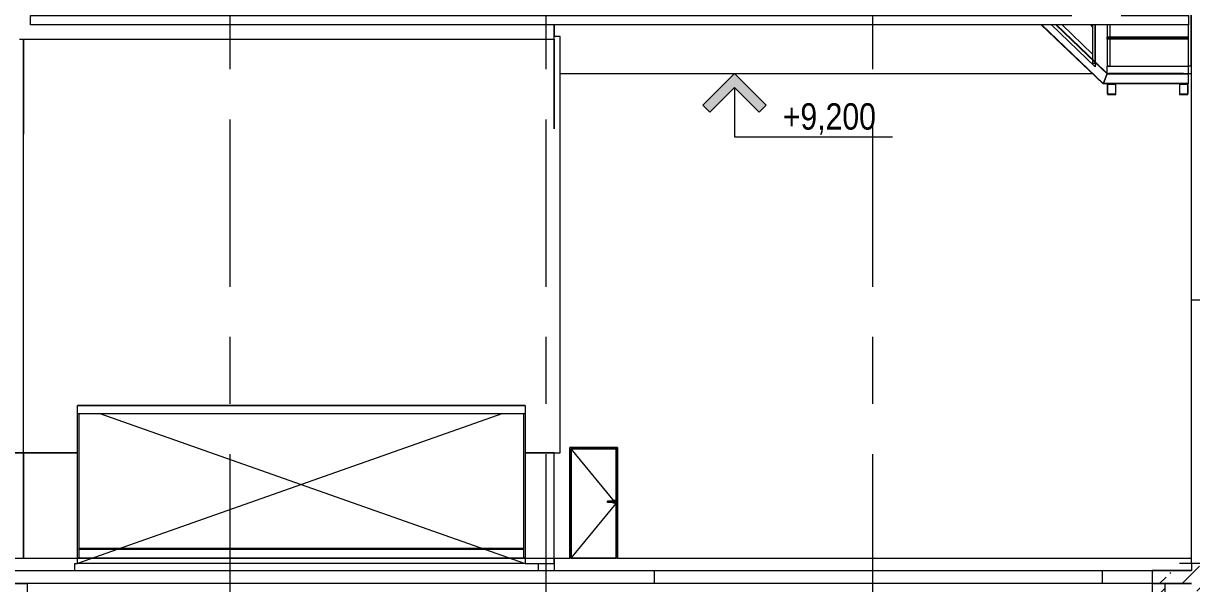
# Model space of a CAD drawing. Header units: millimetres. Extents: x 51154 to 151340, y -24069 to 30962.
# Drawn here: x 82007 to 104182, y -480 to 10150 of the extents above; entities that cross this region are included whole.
import ezdxf

# ---------------------------------------------------------------- set-up
doc = ezdxf.new("R2010")
doc.units = ezdxf.units.MM
doc.linetypes.add('Осевые', pattern=[6350, 1270, -952.5, 3175, -952.5])
for name, color, linetype, lineweight in [('Балясины', 7, 'Continuous', 9), ('Высотные отметки', 7, 'Continuous', 9), ('Двери', 7, 'Continuous', 9), ('Каркас несущий', 7, 'Continuous', 9), ('Каркас_Импост', 7, 'Continuous', 9), ('Обобщенные модели', 7, 'Continuous', 9), ('Обобщенные модели-1', 7, 'Continuous', 18), ('Общие ребра', 7, 'Continuous', 9), ('Ограждение', 7, 'Continuous', 9), ('Отметка проема', 7, 'Continuous', 9), ('Панель', 7, 'Continuous', 9), ('Перекрытия', 7, 'Continuous', 9), ('Поручни', 7, 'Continuous', 9), ('Специальное оборудование', 7, 'Continuous', 9), ('Стены', 7, 'Continuous', 9), ('Структура _1_', 7, 'Continuous', 18), ('Штриховка разреза-2', 7, 'Continuous', 9), ('Элементы узлов', 7, 'Continuous', 9)]:
    doc.layers.add(name, color=color, linetype=linetype, lineweight=lineweight)
doc.layers.add('Оси-3', color=7, linetype='Осевые', lineweight=9, true_color=0xaaaaaa)
doc.styles.add('Arial Narrow', font='ARIALN.TTF', dxfattribs={"height": 500})
pattern_1 = [(45, (99498.54, 6475), (-424.264, 424.264), [600, -100, 20, -100]), (45, (99498.54, 6899), (-424.264, 424.264), [])]

# ---------------------------------------------------------------- blocks, each defined once
blk = doc.blocks.new('Швеллеры стальные горячекатанные ГОСТ 8240-97_П_ - 18П-583039-Разрез 1-1')
at = {"layer": 'Каркас несущий'}
for p, q in [((82142, 10120), (82142, 10300)), ((82142, 10300), (101907, 10300)), ((82142, 10296), (82142, 10293)), ((82142, 10289), (82142, 10282)), ((102847, 10300), (104122, 10300)), ((104122, 10300), (104122, 10120)), ((104122, 10293), (104122, 10296)), ((104122, 10282), (104122, 10289)), ((82142, 10138), (82142, 10129)), ((82142, 10127), (82142, 10124)), ((104122, 10120), (82142, 10120)), ((104122, 10129), (104122, 10138)), ((104122, 10124), (104122, 10127))]:
    blk.add_line(p, q, dxfattribs=at)
blk = doc.blocks.new('Швеллеры стальные гнутые равнополочные  ГОСТ 8278-83_Гн_ - Гн200x80x5-587987-Разрез 1-1')
at = {"layer": 'Каркас несущий'}
for p, q in [((103952, 8993), (103952, 8807)), ((103957, 8812), (103957, 8988)), ((104032, 9000), (103959, 9000)), ((103964, 8995), (104032, 8995)), ((104032, 8995), (104032, 9000)), ((103959, 8800), (104032, 8800)), ((104032, 8805), (103964, 8805)), ((104032, 8800), (104032, 8805))]:
    blk.add_line(p, q, dxfattribs=at)
for centre, start, end in [((103959, 8993), 90, 180), ((103964, 8988), 90, 180), ((103959, 8807), 180, 270), ((103964, 8812), 180, 270)]:
    blk.add_arc(centre, 7, start, end, dxfattribs=at)
blk = doc.blocks.new('Швеллеры стальные гнутые равнополочные  ГОСТ 8278-83_Гн_ - Гн200x80x5-587953-Разрез 1-1')
at = {"layer": 'Каркас несущий'}
for p, q in [((104032, 9000), (104032, 8995)), ((104105, 9000), (104032, 9000)), ((104032, 8995), (104100, 8995)), ((104107, 8988), (104107, 8812)), ((104112, 8807), (104112, 8993)), ((104100, 8805), (104032, 8805)), ((104032, 8805), (104032, 8800)), ((104032, 8800), (104105, 8800))]:
    blk.add_line(p, q, dxfattribs=at)
for centre, start, end in [((104100, 8988), 0, 90), ((104105, 8993), 0, 90), ((104100, 8812), 270, 0), ((104105, 8807), 270, 0)]:
    blk.add_arc(centre, 7, start, end, dxfattribs=at)
blk = doc.blocks.new('Ограждение - 50х5-6021195-Разрез 1-1')
at = {"layer": 'Балясины'}
for p, q in [((101132, 11652), (101132, 11187)), ((101132, 11652), (101132, 11187)), ((101177, 11652), (101177, 11187)), ((101182, 11652), (101182, 11187)), ((101132, 11152), (101132, 10635)), ((101132, 11152), (101132, 10635)), ((101177, 11152), (101177, 10635)), ((101182, 11152), (101182, 10635))]:
    blk.add_line(p, q, dxfattribs=at)
blk = doc.blocks.new('Ограждение - 50х5-V50-Разрез 1-1')
at = {"layer": 'Балясины'}
for p, q in [((102302, 10120), (102302, 9466)), ((102302, 10120), (102302, 9466)), ((102347, 10120), (102347, 9386)), ((102352, 10120), (102352, 9386)), ((102302, 9454), (102302, 9386)), ((102302, 9454), (102302, 9386)), ((102303, 9386), (102302, 9386)), ((102341, 9386), (102303, 9386)), ((102347, 9386), (102341, 9386)), ((102348, 9386), (102347, 9386)), ((102352, 9386), (102348, 9386))]:
    blk.add_line(p, q, dxfattribs=at)
blk = doc.blocks.new('Ограждение - Ограждение-611397-Разрез 1-1')
at = {"layer": 'Поручни'}
for p, q in [((101182, 11634), (101182, 11652)), ((101182, 11631), (101647, 11187)), ((101647, 11187), (101182, 11631)), ((101226, 11651), (101713, 11187)), ((101720, 11187), (101233, 11651)), ((101197, 11187), (101182, 11202)), ((101182, 11187), (101182, 11198)), ((101725, 10635), (101182, 11152)), ((101777, 10635), (101234, 11152)), ((101685, 11152), (101922, 10926)), ((101922, 10926), (101685, 11152)), ((101750, 11152), (101922, 10988)), ((101922, 10995), (101757, 11152)), ((102087, 10838), (102085, 10840)), ((102085, 10833), (102087, 10831)), ((102300, 10635), (102130, 10797)), ((102130, 10790), (102293, 10635)), ((102130, 10728), (102228, 10635)), ((102228, 10635), (102130, 10728)), ((101217, 10408), (101207, 10418)), ((101330, 10300), (101288, 10340)), ((101533, 10300), (101491, 10340)), ((102352, 9327), (101519, 10120)), ((102303, 9567), (101722, 10120)), ((102303, 10085), (102266, 10120)), ((102348, 10042), (102345, 10044)), ((102348, 10091), (102346, 10093)), ((102352, 10083), (102352, 10066)), ((102352, 10060), (102352, 10043)), ((102352, 9521), (102352, 9419)), ((102352, 9406), (102352, 9327))]:
    blk.add_line(p, q, dxfattribs=at)
for name in ['Ограждение - 50х5-6021195-Разрез 1-1', 'Ограждение - 50х5-V50-Разрез 1-1']:
    blk.add_blockref(name, (0, 0))
blk = doc.blocks.new('Ограждение - 50х5-V51-Разрез 1-1')
at = {"layer": 'Балясины'}
for p, q in [((104115, 10390), (104165, 10390)), ((104115, 10390), (104115, 10300)), ((104165, 10390), (104165, 9335)), ((104115, 10120), (104115, 9335)), ((104165, 9335), (104115, 9335))]:
    blk.add_line(p, q, dxfattribs=at)
blk = doc.blocks.new('Ограждение - 50х5-V52-Разрез 1-1')
at = {"layer": 'Балясины'}
for p, q in [((102580, 10120), (102580, 9335)), ((102630, 10120), (102630, 9887)), ((102630, 9852), (102630, 9335)), ((102630, 9335), (102580, 9335))]:
    blk.add_line(p, q, dxfattribs=at)
blk = doc.blocks.new('Ограждение - Ограждение-613571-Разрез 1-1')
at = {"layer": 'Поручни'}
for p, q in [((103952, 10400), (103937, 10400)), ((103952, 10350), (103937, 10350)), ((104107, 10400), (103957, 10400)), ((104107, 10350), (103957, 10350)), ((104115, 10400), (104112, 10400)), ((104115, 10350), (104112, 10350)), ((104115, 10400), (104115, 10350)), ((102580, 9870), (102580, 9887)), ((104115, 9887), (102580, 9887)), ((102580, 9852), (102580, 9870)), ((102580, 9870), (104115, 9870)), ((104115, 9852), (102580, 9852)), ((104115, 9887), (104115, 9870)), ((104115, 9870), (104115, 9852)), ((102580, 9195), (102580, 9335)), ((102580, 9335), (104115, 9335)), ((104115, 9335), (104115, 9195)), ((104115, 9195), (102580, 9195))]:
    blk.add_line(p, q, dxfattribs=at)
for name in ['Ограждение - 50х5-V51-Разрез 1-1', 'Ограждение - 50х5-V52-Разрез 1-1']:
    blk.add_blockref(name, (0, 0))
blk = doc.blocks.new('Дверь - Однопольная - ДВ2__21х9-V124-Разрез 1-1')
at = {"layer": 'Двери'}
for p, q in [((93087, 1083), (93087, 1068)), ((93087, 1083), (93213, 1083)), ((93087, 1083), (93087, 1068)), ((93213, 1068), (93087, 1068)), ((93208, 1083), (93093, 1083)), ((93093, 1068), (93208, 1068)), ((93193, 1098), (93193, 1083)), ((93238, 1098), (93193, 1098)), ((93193, 1068), (93193, 1053)), ((93193, 1053), (93238, 1053)), ((93213, 1083), (93213, 1068)), ((93213, 1083), (93223, 1083)), ((93213, 1083), (93213, 1068)), ((93223, 1068), (93213, 1068)), ((93223, 1068), (93223, 1083)), ((93223, 1083), (93223, 1068)), ((93238, 1053), (93238, 1098))]:
    blk.add_line(p, q, dxfattribs=at)
at = {"layer": 'Каркас_Импост'}
for p, q in [((92382, 0), (92382, 2100)), ((93282, 2100), (92382, 2100)), ((92402, 0), (92402, 2080)), ((92402, 2080), (93262, 2080)), ((93262, 2080), (92402, 2080)), ((92402, 0), (92402, 2080)), ((93262, 2080), (93262, 0)), ((93262, 0), (93262, 2080)), ((93282, 0), (93282, 2100)), ((92402, 0), (92382, 0)), ((92412, 0), (92402, 0)), ((93262, 0), (93252, 0)), ((93282, 0), (93262, 0))]:
    blk.add_line(p, q, dxfattribs=at)
at = {"layer": 'Панель'}
for p, q in [((93261, 2079), (92403, 2079)), ((92403, 2079), (92403, 0)), ((93261, 0), (93261, 2079)), ((92403, 0), (93261, 0))]:
    blk.add_line(p, q, dxfattribs=at)
at = {"layer": 'Элементы узлов'}
for p, q in [((93261, 1040), (92403, 2079)), ((92403, 0), (93261, 1040))]:
    blk.add_line(p, q, dxfattribs=at)
blk = doc.blocks.new('Обобщенные модели 58 - Обобщенные модели 58-2068485-Разрез 1-1')
at = {"layer": 'Обобщенные модели'}
h = blk.add_hatch(dxfattribs=at)
h.set_pattern_fill('FP_9', color=256, style=0, pattern_type=2)
h.set_pattern_definition([(45, (99498.54, 6475), (168.38, 617.393), [793.75, -158.75, 6.706, -152.044])])
h.paths.add_polyline_path([(103682, -1250), (103682, -480), (103433, -480), (103433, -1250)], flags=0)
for p, q in [((103682, -480), (103433, -480)), ((103433, -1250), (103682, -1250))]:
    blk.add_line(p, q, dxfattribs=at)
at = {"layer": 'Обобщенные модели-1'}
for p, q in [((103433, -480), (103433, -1250)), ((103682, -1250), (103682, -480))]:
    blk.add_line(p, q, dxfattribs=at)
blk = doc.blocks.new('M_Дверь-Проем - 8500 x 3000 mm-7287361-Разрез 1-1')
at = {"layer": 'Отметка проема'}
for p, q in [((91107, 2750), (83032, -100)), ((83457, 2750), (91532, -100))]:
    blk.add_line(p, q, dxfattribs=at)
blk = doc.blocks.new('АР_ОБ_Штора противодымная - Штора противопожарная ПШ7_1-8207433-Разрез 1-1')
at = {"layer": 'Специальное оборудование'}
for p, q in [((83032, 2750), (83032, 2900)), ((91532, 2900), (83032, 2900)), ((83032, 2752), (83032, 2898)), ((91532, 2900), (91532, 2750)), ((91532, 2898), (91532, 2752)), ((83032, 2750), (83064, 2750)), ((83032, 0), (83032, 2750)), ((83032, 2750), (91532, 2750)), ((83032, 2750), (83036, 2750)), ((83064, 0), (83064, 2750)), ((91500, 2750), (91532, 2750)), ((91500, 2750), (91500, 0)), ((91528, 2750), (91532, 2750)), ((91532, 2750), (91532, 0)), ((83064, 0), (83032, 0)), ((91532, 0), (83032, 0)), ((83032, 0), (91532, 0)), ((83062, 0), (83034, 0)), ((83064, 188), (91500, 188)), ((91500, 188), (83064, 188)), ((83064, 0), (83064, 173)), ((83064, 173), (91500, 173)), ((91500, 173), (91500, 0)), ((91532, 0), (91500, 0)), ((91530, 0), (91502, 0))]:
    blk.add_line(p, q, dxfattribs=at)
blk = doc.blocks.new('Высотные отметки - Высотная отметка - Стрелка_низ-4459155-Разрез 1-1')
at = {"layer": 'Высотные отметки'}
blk.add_hatch(color=256, dxfattribs=at).paths.add_polyline_path([(148746, 11517), (148879, 11650), (148279, 12250), (147679, 11650), (147811, 11517), (148279, 11984)], flags=0)
for p, q in [((147183, 12250), (148575, 12250)), ((147679, 11650), (148279, 12250)), ((148279, 12250), (148879, 11650)), ((148279, 11984), (147811, 11517)), ((148279, 11984), (148279, 11050)), ((148746, 11517), (148279, 11984)), ((147811, 11517), (147679, 11650)), ((148879, 11650), (148746, 11517)), ((148279, 11050), (151279, 11050))]:
    blk.add_line(p, q, dxfattribs=at)

msp = doc.modelspace()

# ---------------------------------------------------------------- hatches: boundary and pattern name
at = {"layer": 'Штриховка разреза-2'}
h = msp.add_hatch(dxfattribs=at)
h.set_pattern_fill('FP_2', color=256, style=0, pattern_type=2)
h.set_pattern_definition(pattern_1)
h.paths.add_polyline_path([(104181.6, -6100), (104481.6, -6100), (104481.6, -480), (104181.6, -480), (104181.6, -5672.2)], flags=0)
h.paths.add_polyline_path([(104181.6, -230), (104331.6, -230), (104331.6, -100), (104181.6, -100), (104181.6, -221.7)], flags=0)
h = msp.add_hatch(dxfattribs=at)
h.set_pattern_fill('FP_2', color=256, style=0, pattern_type=2)
h.set_pattern_definition(pattern_1)
h.paths.add_polyline_path([(103431.6, -480), (104481.6, -480), (104481.6, -230), (103431.6, -230)], flags=0)
h.paths.add_polyline_path([(72530.8, -480), (74181.6, -480), (74181.6, -230), (71681.6, -230), (71681.6, -480)], flags=0)

# ---------------------------------------------------------------- linework, layer by layer
at = {"layer": 'Высотные отметки'}
for p, q in [((93794, 9200), (94611.8, 9200)), ((94611.8, 9200), (95503.9, 9200))]:
    msp.add_line(p, q, dxfattribs=at)
at = {"layer": 'Каркас несущий'}
for p, q in [((102501.7, 9000), (101324.3, 10120)), ((102505.3, 9009), (101337.4, 10120)), ((101601.4, 10120), (102348.4, 9409.4)), ((101614.5, 10120), (102348.4, 9421.8)), ((102351.6, 9418.8), (102580.2, 9201.3)), ((102351.6, 9406.3), (102578, 9191)), ((102574.2, 9181.5), (102509, 9018.5)), ((102509, 9018.5), (102574.2, 9181.5)), ((102578, 9191), (104115.4, 9191)), ((104115.4, 9200), (104115.4, 9196.5)), ((104115.4, 9195.1), (104115.4, 9191)), ((104115.4, 9191), (104115.4, 9181.5)), ((104115.4, 9181.5), (104115.4, 9018.5)), ((102503.1, 9003.5), (102501.7, 9000)), ((102501.7, 9000), (102503.1, 9003.5)), ((104115.4, 9000), (102501.7, 9000)), ((104115.4, 9009), (102505.3, 9009)), ((104115.4, 9018.5), (104115.4, 9009)), ((104115.4, 9009), (104115.4, 9003.5)), ((104115.4, 9003.5), (104115.4, 9000))]:
    msp.add_line(p, q, dxfattribs=at)
at = {"layer": 'Каркас несущий', "flags": 128}
for points in [[(102578, 9191), (102576.9, 9188.2), (102574.2, 9181.5)], [(102574.2, 9181.5), (102576.9, 9188.2), (102578, 9191)], [(102580.2, 9196.5), (102578.6, 9192.6), (102578, 9191)], [(102578, 9191), (102578.6, 9192.6), (102580.2, 9196.5)], [(102505.3, 9009), (102504.6, 9007.4), (102503.1, 9003.5)], [(102503.1, 9003.5), (102504.6, 9007.4), (102505.3, 9009)], [(102509, 9018.5), (102506.4, 9011.8), (102505.3, 9009)], [(102505.3, 9009), (102506.4, 9011.8), (102509, 9018.5)]]:
    msp.add_lwpolyline(points, dxfattribs=at)
at = {"layer": 'Общие ребра'}
msp.add_line((103433, -480), (103681.6, -480), dxfattribs=at)
at = {"layer": 'Оси-3'}
for p, q in [((85931.6, -22468.7), (85931.6, 29000)), ((91931.6, -22468.7), (91931.6, 29000)), ((98131.6, -22468.7), (98131.6, 29000))]:
    msp.add_line(p, q, dxfattribs=at)
at = {"layer": 'Перекрытия'}
for p, q in [((102606.6, 9205), (104026.6, 9205)), ((102606.6, 9205), (102606.6, 9200)), ((104026.6, 9200), (102606.6, 9200)), ((104026.6, 9205), (104026.6, 9200)), ((82981.6, -230), (82981.6, -100)), ((91781.6, -230), (91781.6, -100)), ((91781.6, -230), (91781.6, -100)), ((92081.6, -100), (92081.6, -230)), ((104181.6, -100), (103951.6, -100)), ((74181.6, -230), (93981.6, -230)), ((92081.6, -230), (104181.6, -230)), ((93981.6, -230), (93981.6, -480)), ((93981.6, -230), (93981.6, -480)), ((93981.6, -230), (102481.6, -230)), ((102481.6, -230), (102481.6, -480)), ((102481.6, -230), (102481.6, -480)), ((102481.6, -230), (103431.6, -230)), ((103431.6, -230), (103431.6, -480)), ((93731.6, -480), (74181.6, -480)), ((93981.6, -480), (93731.6, -480)), ((102481.6, -480), (93981.6, -480)), ((103431.6, -480), (102481.6, -480))]:
    msp.add_line(p, q, dxfattribs=at)
at = {"layer": 'Стены'}
for p, q in [((104181.6, 9200), (104181.6, 12250)), ((92083.6, 9848.4), (92083.6, 10120)), ((92083.6, 10120), (92083.6, 9900.6)), ((81931.6, 9848.4), (92083.6, 9848.4)), ((82006.6, 2000), (82006.6, 9848.4)), ((82006.6, 9848.4), (82006.6, 8050)), ((92081.6, 8150), (92081.6, 9848.4)), ((92195.6, 9900), (92083.6, 9900)), ((92083.6, 9848.4), (92083.6, 8150)), ((92195.6, 2000), (92195.6, 9900)), ((92195.6, 9200), (102291.4, 9200)), ((104115.4, 9200), (104181.6, 9200)), ((104179.6, 0), (104179.6, 9200)), ((104181.6, 4900), (104181.6, 8500)), ((92083.6, 8150), (92081.6, 8150)), ((104181.6, 0), (104181.6, 4900)), ((104481.6, 4900), (104181.6, 4900)), ((104481.6, 4900), (104181.6, 4900)), ((83031.6, -100), (83031.6, 2900)), ((83031.6, 2900), (91531.6, 2900)), ((83031.6, 2000), (83031.6, 2900)), ((83031.6, 2900), (91531.6, 2900)), ((91531.6, 2900), (91531.6, -100)), ((91531.6, 2900), (91531.6, 2000)), ((104181.6, 10), (104181.6, 2400)), ((82006.6, 2000), (74081.6, 2000)), ((74081.6, 2000), (82006.6, 2000)), ((82006.6, 0), (82006.6, 2000)), ((82006.6, 2000), (82006.6, 0)), ((83031.6, 2000), (82006.6, 2000)), ((82006.6, 2000), (83031.6, 2000)), ((83031.6, 0), (83031.6, 2000)), ((92083.6, 2000), (91531.6, 2000)), ((91531.6, 2000), (91531.6, 0)), ((91531.6, 2000), (92195.6, 2000)), ((92083.6, 0), (92083.6, 2000)), ((92381.6, 2100), (93281.6, 2100)), ((92381.6, 10), (92381.6, 2100)), ((92381.6, 10), (92381.6, 2100)), ((92381.6, 2100), (93281.6, 2100)), ((93281.6, 2100), (93281.6, 10)), ((93281.6, 2100), (93281.6, 10)), ((104181.6, 10), (104181.6, 2100)), ((74081.6, 0), (82006.6, 0)), ((82006.6, 0), (83031.6, 0)), ((91531.6, 0), (92083.6, 0)), ((92081.6, 0), (92081.6, -230)), ((92081.6, -100), (92081.6, 0)), ((92083.6, 0), (92381.6, 0)), ((92381.6, 0), (92381.6, 10)), ((92381.6, 0), (92381.6, 10)), ((93281.6, 0), (92381.6, 0)), ((93281.6, 10), (93281.6, 0)), ((93281.6, 10), (93281.6, 0)), ((93281.6, 0), (104179.6, 0)), ((104181.6, 0), (104181.6, 10)), ((104181.6, 0), (104181.6, 10)), ((104181.6, -100), (104181.6, 0)), ((82981.6, -100), (83031.6, -100)), ((91531.6, -100), (83031.6, -100)), ((91531.6, -100), (92081.6, -100)), ((91781.6, -230), (91781.6, -100)), ((91781.6, -230), (91781.6, -100)), ((104481.6, -100), (104181.6, -100)), ((81781.6, -480), (82081.6, -480)), ((82081.6, -480), (82081.6, -1250)), ((93856.6, -480), (82981.6, -480)), ((104181.6, -480), (102731.6, -480))]:
    msp.add_line(p, q, dxfattribs=at)
at = {"layer": 'Структура _1_'}
for p, q in [((104181.6, -100), (104181.6, -230)), ((104331.6, -100), (104181.6, -100)), ((104181.6, -230), (103431.6, -230)), ((103431.6, -230), (103431.6, -480)), ((103431.6, -480), (103433, -480)), ((103681.6, -480), (104179.6, -480))]:
    msp.add_line(p, q, dxfattribs=at)

# ---------------------------------------------------------------- block references
at = {"layer": 'Высотные отметки'}
msp.add_blockref('Высотные отметки - Высотная отметка - Стрелка_низ-4459155-Разрез 1-1', (-52774.8, -3050), dxfattribs=at)
at = {"layer": 'Двери'}
for name in ['M_Дверь-Проем - 8500 x 3000 mm-7287361-Разрез 1-1', 'Дверь - Однопольная - ДВ2__21х9-V124-Разрез 1-1']:
    msp.add_blockref(name, (0, 0), dxfattribs=at)
at = {"layer": 'Каркас несущий'}
for name, p in [('Швеллеры стальные горячекатанные ГОСТ 8240-97_П_ - 18П-583039-Разрез 1-1', (0, 0)), ('Швеллеры стальные гнутые равнополочные  ГОСТ 8278-83_Гн_ - Гн200x80x5-587987-Разрез 1-1', (-1370, 0)), ('Швеллеры стальные гнутые равнополочные  ГОСТ 8278-83_Гн_ - Гн200x80x5-587953-Разрез 1-1', (-1370, 0)), ('Швеллеры стальные гнутые равнополочные  ГОСТ 8278-83_Гн_ - Гн200x80x5-587987-Разрез 1-1', (0, 0)), ('Швеллеры стальные гнутые равнополочные  ГОСТ 8278-83_Гн_ - Гн200x80x5-587953-Разрез 1-1', (0, 0))]:
    msp.add_blockref(name, p, dxfattribs=at)
at = {"layer": 'Обобщенные модели'}
msp.add_blockref('Обобщенные модели 58 - Обобщенные модели 58-2068485-Разрез 1-1', (0, 0), dxfattribs=at)
at = {"layer": 'Ограждение'}
for name in ['Ограждение - Ограждение-611397-Разрез 1-1', 'Ограждение - Ограждение-613571-Разрез 1-1']:
    msp.add_blockref(name, (0, 0), dxfattribs=at)
at = {"layer": 'Специальное оборудование'}
msp.add_blockref('АР_ОБ_Штора противодымная - Штора противопожарная ПШ7_1-8207433-Разрез 1-1', (0, 0), dxfattribs=at)

# ---------------------------------------------------------------- texts
at = {"layer": 'Высотные отметки', "insert": (96421.2, 8634), "char_height": 500, "width": 2118.479, "attachment_point": 1, "line_spacing_factor": 0.974696, "style": 'Arial Narrow'}
msp.add_mtext('+9,200', dxfattribs=at)

doc.saveas('drawing.dxf')
